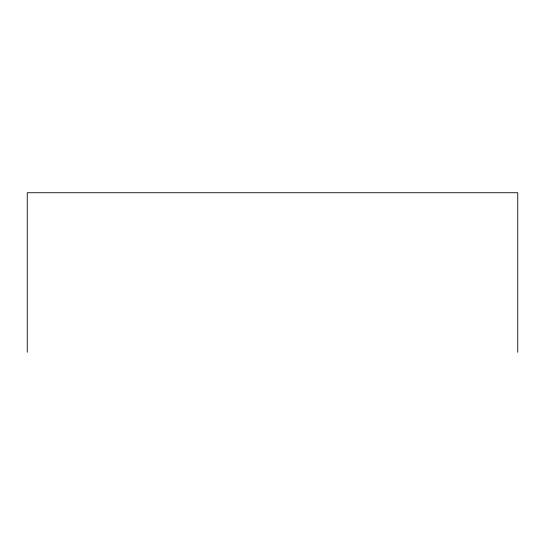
<?xml version="1.0" encoding="UTF-8"?>
<svg xmlns="http://www.w3.org/2000/svg" width="545" height="545" viewBox="0 0 545 545"><rect width="100%" height="100%" fill="white"/><g stroke="black" fill="none" stroke-linecap="round" stroke-linejoin="round"><path stroke-width="0.82" d="M517.75 352.268L517.75 192.732L27.25 192.732L27.25 352.268"/></g></svg>
